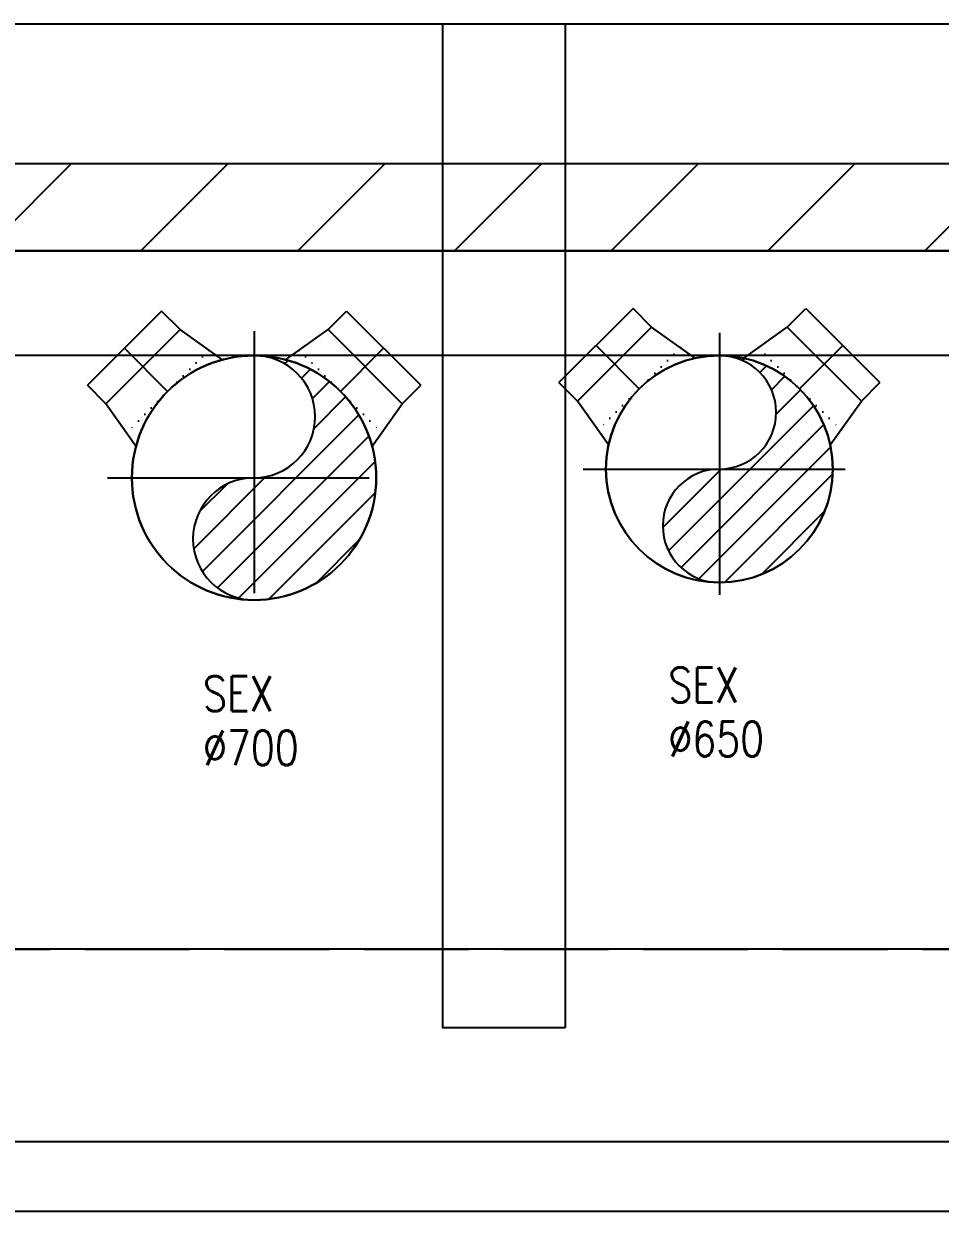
# Model space of a CAD drawing. Extents: x -3080 to 28500, y -1326 to 31609.
# Drawn here: x 14667.5 to 14930.1, y 26245.8 to 26585.8 of the extents above; entities that cross this region are included whole.
import ezdxf
from ezdxf.enums import TextEntityAlignment as Align
from ezdxf.xclip import XClip

# ---------------------------------------------------------------- set-up
doc = ezdxf.new("R2010")
doc.units = 0
doc.header["$LTSCALE"] = 100
doc.header["$XCLIPFRAME"] = 2
for name, pattern in [('188K-SM-07-F10-MECH-CR PIPE-Y2257103$0$AP6A-SM-08-FR1-001-A_AAS 210916$0$CENTER', [50.800000000000004, 31.75, -6.35, 6.35, -6.35]), ('188K-SM-07-F10-MECH-CR PIPE-Y2257103$0$AP6A-SM-08-FR1-001-A_AAS 210916$0$DOT', [0.25, 0, -0.25]), ('188K-SM-07-F10-MECH-CR PIPE-Y2257103$0$CENTER2', [1.125, 0.75, -0.125, 0.125, -0.125]), ('188K-SM-07-F10-MECH-CR PIPE-Y2257103$0$X-S-FAB_SL ALL$0$HIDDEN', [0.4, 0.3, -0.1])]:
    doc.linetypes.add(name, pattern=pattern)
for name, color, linetype in [('0-xref', 8, 'Continuous'), ('188K-SM-07-F10-MECH-CR PIPE-Y2257103$0$0-CF-AAS-SEX', 3, 'Continuous'), ('188K-SM-07-F10-MECH-CR PIPE-Y2257103$0$0-FIRE', 1, 'Continuous'), ('188K-SM-07-F10-MECH-CR PIPE-Y2257103$0$0-hookupzoom', 4, 'Continuous'), ('188K-SM-07-F10-MECH-CR PIPE-Y2257103$0$AP6A-SM-08-FR1-001-A_AAS 210916$0$0-Block Center-Line', 1, '188K-SM-07-F10-MECH-CR PIPE-Y2257103$0$AP6A-SM-08-FR1-001-A_AAS 210916$0$CENTER'), ('188K-SM-07-F10-MECH-CR PIPE-Y2257103$0$AP6A-SM-08-FR1-001-A_AAS 210916$0$0-Block Support-Line', 7, '188K-SM-07-F10-MECH-CR PIPE-Y2257103$0$AP6A-SM-08-FR1-001-A_AAS 210916$0$DOT'), ('188K-SM-07-F10-MECH-CR PIPE-Y2257103$0$Block Center-Line', 1, '188K-SM-07-F10-MECH-CR PIPE-Y2257103$0$CENTER2'), ('188K-SM-07-F10-MECH-CR PIPE-Y2257103$0$X-S-FAB_SL ALL$0$ASP_1', 1, 'Continuous'), ('188K-SM-07-F10-MECH-CR PIPE-Y2257103$0$X-S-FAB_SL ALL$0$BEAM-S', 2, 'Continuous'), ('188K-SM-07-F10-MECH-CR PIPE-Y2257103$0$X-S-FAB_SL ALL$0$HID', 5, '188K-SM-07-F10-MECH-CR PIPE-Y2257103$0$X-S-FAB_SL ALL$0$HIDDEN')]:
    doc.layers.add(name, color=color, linetype=linetype)
doc.styles.add('188K-SM-07-F10-MECH-CR PIPE-Y2257103$0$T0', font='simplex.shx', dxfattribs={"width": 0.8, "bigfont": 'chineset.shx'})

# ---------------------------------------------------------------- blocks, each defined once
blk = doc.blocks.new('*U1541')
at = {"color": 241}
blk.add_lwpolyline([(17.5, 49.99999999995634), (-17.5, 49.99999999995634), (-17.5, 337.5), (17.5, 337.5)], close=True, dxfattribs=at)
blk = doc.blocks.new('188K-SM-07-F10-MECH-CR PIPE-Y2257103$0$X-S-FAB_SL ALL')
at = {"color": 241}
for p, q in [((-2628.521399346166, -72748.97692126507), (19076.47860110087, -72748.97692126507)), ((-2628.521399346166, -72788.97692126507), (19076.47860110087, -72788.97692126507))]:
    blk.add_line(p, q, dxfattribs=at)
at = {"layer": '188K-SM-07-F10-MECH-CR PIPE-Y2257103$0$X-S-FAB_SL ALL$0$ASP_1'}
for p, q in [((6596.478600653838, -73068.97692126504), (12198.97860065383, -73068.97692126504)), ((6596.478600653838, -73088.97692126504), (12223.97860065383, -73088.97692126504))]:
    blk.add_line(p, q, dxfattribs=at)
at = {"layer": '188K-SM-07-F10-MECH-CR PIPE-Y2257103$0$X-S-FAB_SL ALL$0$HID'}
blk.add_line((-2628.521399346166, -73013.97692126504), (19076.47860110088, -73013.97692126504), dxfattribs=at)
at = {"layer": '188K-SM-07-F10-MECH-CR PIPE-Y2257103$0$X-S-FAB_SL ALL$0$BEAM-S'}
blk.add_blockref('*U1541', (10331.57859975957, -73086.47692126503), dxfattribs=at)
blk = doc.blocks.new('*U1550')
for p, q in [((-150.0000000000001, 425), (-150.0000000000001, 500)), ((-150.0000000000001, 500), (149.9999999999999, 500.0000000000001)), ((150, 425.0000000000001), (149.9999999999999, 500.0000000000001)), ((-175.4000000000001, 273.6052631072728), (-150.0000000000001, 425)), ((-150.0000000000001, 425), (150, 425.0000000000001)), ((175.4, 273.6052631072728), (150, 425.0000000000001))]:
    blk.add_line(p, q)
blk.add_circle((0, 0), 325)
at = {"layer": '188K-SM-07-F10-MECH-CR PIPE-Y2257103$0$AP6A-SM-08-FR1-001-A_AAS 210916$0$0-Block Center-Line'}
blk.add_line((0, 325), (-9.184850993605147e-14, 499.9999999999999), dxfattribs=at)
at = {"layer": '188K-SM-07-F10-MECH-CR PIPE-Y2257103$0$AP6A-SM-08-FR1-001-A_AAS 210916$0$0-Block Support-Line'}
blk.add_line((-166.7773335594867, 325), (166.7773335594866, 325.0000000000001), dxfattribs=at)
blk = doc.blocks.new('*U1548')
h = blk.add_hatch()
h.set_pattern_fill('ANSI31', color=256, scale=1.857142857142857, style=0)
h.set_pattern_definition([(44.99999999999999, (0, 1.745121688784976e-14), (-4.16940462763925, 4.169404627639248), [])])
h.paths.add_polyline_path([(1.77635683940025e-15, -2.717825964282383e-13, 1), (3.552713678800501e-15, 32.50000000000001, 0.4142135623730951), (-32.5, 1.77635683940025e-14, 0.4142135623730935), (7.105427357601002e-15, -32.49999999999982, -1)])
blk.add_circle((0, 1.745121688784977e-14), 32.5)
for centre, start, end in [((0, 16.24999999999979), 270, 90), ((0, -16.24999999999975), 90, 270)]:
    blk.add_arc(centre, 16.25000000000006, start, end)
at = {"layer": '188K-SM-07-F10-MECH-CR PIPE-Y2257103$0$Block Center-Line'}
for p, q in [((0, -38.99999999999999), (0, 39.00000000000002)), ((39, 1.745121688784977e-14), (-39, 1.745121688784977e-14))]:
    blk.add_line(p, q, dxfattribs=at)
blk = doc.blocks.new('*U1549')
for p, q in [((-150.0000000000001, 425), (-150.0000000000001, 500)), ((-150.0000000000001, 500), (149.9999999999999, 500.0000000000001)), ((150, 425.0000000000001), (149.9999999999999, 500.0000000000001)), ((-175.4000000000001, 273.6052631072728), (-150.0000000000001, 425)), ((-150.0000000000001, 425), (150, 425.0000000000001)), ((175.4, 273.6052631072728), (150, 425.0000000000001))]:
    blk.add_line(p, q)
blk.add_circle((0, 0), 325)
at = {"layer": '188K-SM-07-F10-MECH-CR PIPE-Y2257103$0$AP6A-SM-08-FR1-001-A_AAS 210916$0$0-Block Center-Line'}
blk.add_line((0, 325), (-9.184850993605147e-14, 499.9999999999999), dxfattribs=at)
at = {"layer": '188K-SM-07-F10-MECH-CR PIPE-Y2257103$0$AP6A-SM-08-FR1-001-A_AAS 210916$0$0-Block Support-Line'}
blk.add_line((-166.7773335594867, 325), (166.7773335594866, 325.0000000000001), dxfattribs=at)
blk = doc.blocks.new('*U1560')
for p, q in [((-150.0000000000001, 450), (-150.0000000000001, 524.9999999999999)), ((-150.0000000000001, 524.9999999999999), (149.9999999999999, 524.9999999999999)), ((149.9999999999999, 450.0000000000001), (149.9999999999999, 524.9999999999999)), ((-175.4000000000001, 302.877599039612), (-150.0000000000001, 450)), ((-150.0000000000001, 450), (149.9999999999999, 450.0000000000001)), ((175.4, 302.8775990396121), (149.9999999999999, 450.0000000000001))]:
    blk.add_line(p, q)
blk.add_circle((0, 0), 350)
at = {"layer": '188K-SM-07-F10-MECH-CR PIPE-Y2257103$0$AP6A-SM-08-FR1-001-A_AAS 210916$0$0-Block Center-Line'}
blk.add_line((-6.631732200427603e-14, 350), (-9.644093543285403e-14, 524.9999999999999), dxfattribs=at)
at = {"layer": '188K-SM-07-F10-MECH-CR PIPE-Y2257103$0$AP6A-SM-08-FR1-001-A_AAS 210916$0$0-Block Support-Line'}
blk.add_line((-167.2645360830122, 350), (167.2645360830121, 350), dxfattribs=at)
blk = doc.blocks.new('*U1562')
h = blk.add_hatch()
h.set_pattern_fill('ANSI31', color=256, scale=2, style=0)
h.set_pattern_definition([(44.99999999999999, (0, 1.714505518806292e-14), (-4.490128060534577, 4.490128060534575), [])])
h.paths.add_polyline_path([(0, -2.930988785010413e-13, 1), (3.552713678800501e-15, 35.00000000000002, 0.4142135623730951), (-35, 1.77635683940025e-14, 0.4142135623730935), (3.552713678800501e-15, -34.99999999999979, -1)])
blk.add_circle((0, 1.714505518806294e-14), 35)
for centre, start, end in [((0, 17.49999999999977), 270, 90), ((0, -17.49999999999973), 90, 270)]:
    blk.add_arc(centre, 17.50000000000006, start, end)
at = {"layer": '188K-SM-07-F10-MECH-CR PIPE-Y2257103$0$Block Center-Line'}
for p, q in [((0, -41.99999999999999), (0, 42.00000000000002)), ((42, 1.714505518806294e-14), (-42, 1.714505518806294e-14))]:
    blk.add_line(p, q, dxfattribs=at)
blk = doc.blocks.new('*U1561')
for p, q in [((-150.0000000000001, 450), (-150.0000000000001, 524.9999999999999)), ((-150.0000000000001, 524.9999999999999), (149.9999999999999, 524.9999999999999)), ((149.9999999999999, 450.0000000000001), (149.9999999999999, 524.9999999999999)), ((-175.4000000000001, 302.877599039612), (-150.0000000000001, 450)), ((-150.0000000000001, 450), (149.9999999999999, 450.0000000000001)), ((175.4, 302.8775990396121), (149.9999999999999, 450.0000000000001))]:
    blk.add_line(p, q)
blk.add_circle((0, 0), 350)
at = {"layer": '188K-SM-07-F10-MECH-CR PIPE-Y2257103$0$AP6A-SM-08-FR1-001-A_AAS 210916$0$0-Block Center-Line'}
blk.add_line((-6.631732200427603e-14, 350), (-9.644093543285403e-14, 524.9999999999999), dxfattribs=at)
at = {"layer": '188K-SM-07-F10-MECH-CR PIPE-Y2257103$0$AP6A-SM-08-FR1-001-A_AAS 210916$0$0-Block Support-Line'}
blk.add_line((-167.2645360830122, 350), (167.2645360830121, 350), dxfattribs=at)
blk = doc.blocks.new('188K-SM-07-F10-MECH-CR PIPE-Y2257103')
at = {"layer": '188K-SM-07-F10-MECH-CR PIPE-Y2257103$0$0-FIRE'}
h = blk.add_hatch(dxfattribs=at)
h.set_pattern_fill('ANSI31', color=256, scale=10)
h.set_pattern_definition([(45, (0, 99332.26313715195), (-22.45064030267288, 22.45064030267288), [])])
h.paths.add_polyline_path([(23549.99995927731, 26520.7862158869), (1844.999958830274, 26520.7862158869), (1844.999958830274, 26545.78621588691), (23549.99995927731, 26545.78621588691)])
blk.add_line((23502.49995883027, 26320.78621588694), (1844.999958830274, 26320.78621588694))
blk.add_lwpolyline([(23549.99995927731, 26520.7862158869), (1844.999958830274, 26520.7862158869), (1844.999958830274, 26545.78621588691), (23549.99995927731, 26545.78621588691)], close=True, dxfattribs=at)
at = {"layer": '188K-SM-07-F10-MECH-CR PIPE-Y2257103$0$0-hookupzoom'}
blk.add_lwpolyline([(23549.99995927731, 26490.78621588688), (1844.999958830274, 26490.78621588688), (1844.999958830274, 26520.7862158869), (23549.99995927731, 26520.7862158869)], close=True, dxfattribs=at)
ref = blk.add_blockref('188K-SM-07-F10-MECH-CR PIPE-Y2257103$0$X-S-FAB_SL ALL', (4473.52135817644, 99334.76313715198))
XClip(ref).set_block_clipping_path([(-7553.464857013634, -75341.93696454832), (24026.20256238693, -67725.76962443824)])
at = {"layer": '188K-SM-07-F10-MECH-CR PIPE-Y2257103$0$0-CF-AAS-SEX', "zscale": 0.1}
for name, p, xscale, yscale, rotation in [('*U1561', (14733.50757487156, 26455.78621588688), -0.1000000000000003, 0.1000000000000003, 44.99999999999984), ('*U1560', (14733.50757487156, 26455.78621588688), 0.1, 0.1, 315), ('*U1549', (14866.81978316397, 26458.28621588688), -0.1000000000000003, 0.1000000000000003, 44.99999999999984), ('*U1550', (14866.81978316397, 26458.28621588688), 0.1, 0.1, 315)]:
    blk.add_blockref(name, p, dxfattribs=dict(at, xscale=xscale, yscale=yscale, rotation=rotation))
at = {"layer": '188K-SM-07-F10-MECH-CR PIPE-Y2257103$0$0-CF-AAS-SEX', "rotation": 180}
for name, p in [('*U1562', (14733.50757487156, 26455.78621588688)), ('*U1548', (14866.81978316397, 26458.28621588688))]:
    blk.add_blockref(name, p, dxfattribs=at)
at = {"layer": '188K-SM-07-F10-MECH-CR PIPE-Y2257103$0$0-CF-AAS-SEX', "style": '188K-SM-07-F10-MECH-CR PIPE-Y2257103$0$T0', "width": 0.8}
for s, p in [('SEX', (14852.19028339257, 26396.48448637061)), ('SEX', (14718.87807510016, 26393.98448637061)), ('%%C650', (14852.19028339257, 26380.96318160716)), ('%%C700', (14718.87807510016, 26378.46318160716))]:
    blk.add_text(s, height=10, dxfattribs=at).set_placement(p, align=Align.MIDDLE_LEFT)

msp = doc.modelspace()

# ---------------------------------------------------------------- block references
at = {"layer": '0-xref'}
msp.add_blockref('188K-SM-07-F10-MECH-CR PIPE-Y2257103', (0, 0), dxfattribs=at)

doc.saveas('drawing.dxf')
